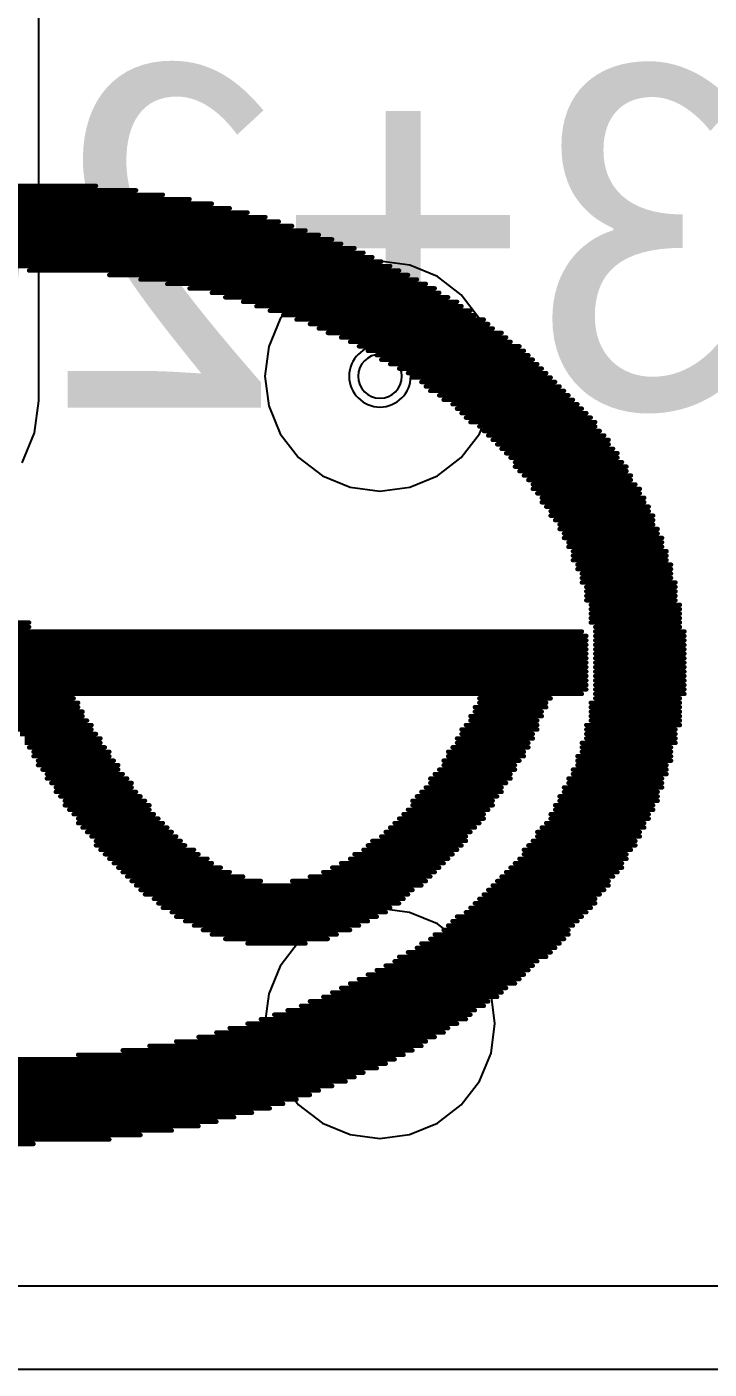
# Model space of a CAD drawing. Header units: inches. Extents: x 32166 to 34772, y 2386 to 4229.
# Drawn here: x 33980.68 to 33997.47, y 3073.33 to 3106.38 of the extents above; entities that cross this region are included whole.
import ezdxf

# ---------------------------------------------------------------- set-up
doc = ezdxf.new("R2010")
doc.units = ezdxf.units.IN
doc.header["$LTSCALE"] = 0.64311
doc.header["$MEASUREMENT"] = 0
for name, color, linetype in [('BOTTOMLAYER', 5, 'CONTINUOUS'), ('BOTTOMOVERLAY', 54, 'CONTINUOUS'), ('BOTTOMSOLDER', 6, 'CONTINUOUS'), ('KEEPOUTLAYER', 6, 'CONTINUOUS'), ('MULTILAYER', 9, 'CONTINUOUS')]:
    doc.layers.add(name, color=color, linetype=linetype)
doc.styles.get("Standard").update_dxf_attribs({"font": 'txt', "width": 0.8})

msp = doc.modelspace()

# ---------------------------------------------------------------- linework, layer by layer
at = {"layer": 'BOTTOMLAYER'}
for p, q in [((33980.969, 3097.177), (33980.969, 3120.354)), ((33988.634, 3100.517), (33987.951, 3100.234)), ((33989.367, 3100.614), (33988.634, 3100.517)), ((33990.1, 3100.517), (33989.367, 3100.614)), ((33990.783, 3100.234), (33990.1, 3100.517)), ((33987.951, 3100.234), (33987.364, 3099.784)), ((33991.37, 3099.784), (33990.783, 3100.234)), ((33987.364, 3099.784), (33986.914, 3099.198)), ((33991.82, 3099.198), (33991.37, 3099.784)), ((33986.914, 3099.198), (33986.631, 3098.515)), ((33992.103, 3098.515), (33991.82, 3099.198)), ((33986.631, 3098.515), (33986.535, 3097.782)), ((33992.199, 3097.782), (33992.103, 3098.515)), ((33986.535, 3097.782), (33986.631, 3097.049)), ((33992.103, 3097.049), (33992.199, 3097.782)), ((33980.865, 3096.388), (33980.969, 3097.177)), ((33986.631, 3097.049), (33986.914, 3096.366)), ((33991.82, 3096.366), (33992.103, 3097.049)), ((33980.561, 3095.652), (33980.865, 3096.388)), ((33986.914, 3096.366), (33987.364, 3095.779)), ((33991.37, 3095.779), (33991.82, 3096.366)), ((33987.364, 3095.779), (33987.951, 3095.329)), ((33990.783, 3095.329), (33991.37, 3095.779)), ((33987.951, 3095.329), (33988.634, 3095.046)), ((33990.1, 3095.046), (33990.783, 3095.329)), ((33988.634, 3095.046), (33989.367, 3094.949)), ((33989.367, 3094.949), (33990.1, 3095.046)), ((33989.365, 3084.673), (33988.632, 3084.577)), ((33990.098, 3084.577), (33989.365, 3084.673)), ((33988.632, 3084.577), (33987.949, 3084.294)), ((33990.781, 3084.294), (33990.098, 3084.577)), ((33987.949, 3084.294), (33987.362, 3083.844)), ((33991.368, 3083.844), (33990.781, 3084.294)), ((33987.362, 3083.844), (33986.912, 3083.257)), ((33991.818, 3083.257), (33991.368, 3083.844)), ((33986.912, 3083.257), (33986.629, 3082.574)), ((33992.101, 3082.574), (33991.818, 3083.257)), ((33986.629, 3082.574), (33986.533, 3081.841)), ((33992.197, 3081.841), (33992.101, 3082.574)), ((33986.533, 3081.841), (33986.629, 3081.108)), ((33992.101, 3081.108), (33992.197, 3081.841)), ((33986.629, 3081.108), (33986.912, 3080.425)), ((33991.818, 3080.425), (33992.101, 3081.108)), ((33986.912, 3080.425), (33987.362, 3079.839)), ((33991.368, 3079.839), (33991.818, 3080.425)), ((33987.362, 3079.839), (33987.949, 3079.388)), ((33990.781, 3079.388), (33991.368, 3079.839)), ((33987.949, 3079.388), (33988.632, 3079.106)), ((33990.098, 3079.106), (33990.781, 3079.388)), ((33988.632, 3079.106), (33989.365, 3079.009)), ((33989.365, 3079.009), (33990.098, 3079.106)), ((34126.052, 3075.372), (33942.841, 3075.372))]:
    msp.add_line(p, q, dxfattribs=at)
for centre, start, end in [((33989.367, 3097.782), 0, 180), ((33989.367, 3097.782), 180, 0), ((33989.365, 3081.841), 0, 180), ((33989.365, 3081.841), 180, 0)]:
    msp.add_arc(centre, 0.54, start, end, dxfattribs=at)
at = {"layer": 'BOTTOMOVERLAY', "const_width": 0.11}
for points in [[(33978.317, 3102.468), (33982.376, 3102.468)], [(33976.122, 3102.139), (33984.681, 3102.139)], [(33976.671, 3102.249), (33984.022, 3102.249)], [(33977.329, 3102.358), (33983.364, 3102.358)], [(33974.696, 3101.81), (33986.107, 3101.81)], [(33975.134, 3101.919), (33985.668, 3101.919)], [(33975.573, 3102.029), (33985.229, 3102.029)], [(33973.598, 3101.48), (33987.205, 3101.48)], [(33973.927, 3101.59), (33986.875, 3101.59)], [(33974.257, 3101.7), (33986.546, 3101.7)], [(33972.611, 3101.151), (33988.192, 3101.151)], [(33972.94, 3101.261), (33987.863, 3101.261)], [(33973.269, 3101.371), (33987.534, 3101.371)], [(33971.843, 3100.822), (33988.96, 3100.822)], [(33972.062, 3100.932), (33988.741, 3100.932)], [(33972.391, 3101.042), (33988.412, 3101.042)], [(33971.074, 3100.493), (33989.619, 3100.493)], [(33971.404, 3100.603), (33989.399, 3100.603)], [(33971.623, 3100.712), (33989.18, 3100.712)], [(33980.731, 3100.383), (33989.838, 3100.383)], [(33982.706, 3100.273), (33990.057, 3100.273)], [(33983.474, 3100.164), (33990.277, 3100.164)], [(33984.132, 3100.054), (33990.496, 3100.054)], [(33984.681, 3099.944), (33990.716, 3099.944)], [(33985.229, 3099.835), (33990.826, 3099.835)], [(33985.559, 3099.725), (33991.045, 3099.725)], [(33985.998, 3099.615), (33991.264, 3099.615)], [(33986.327, 3099.505), (33991.374, 3099.505)], [(33986.656, 3099.396), (33991.594, 3099.396)], [(33986.985, 3099.286), (33991.703, 3099.286)], [(33987.314, 3099.176), (33991.923, 3099.176)], [(33987.643, 3099.066), (33992.033, 3099.066)], [(33987.863, 3098.957), (33992.142, 3098.957)], [(33988.082, 3098.847), (33992.362, 3098.847)], [(33988.412, 3098.737), (33992.471, 3098.737)], [(33988.631, 3098.627), (33992.581, 3098.627)], [(33988.85, 3098.518), (33992.801, 3098.518)], [(33989.07, 3098.408), (33992.91, 3098.408)], [(33989.289, 3098.298), (33993.02, 3098.298)], [(33989.399, 3098.189), (33993.13, 3098.189)], [(33989.619, 3098.079), (33993.24, 3098.079)], [(33989.838, 3097.969), (33993.349, 3097.969)], [(33990.057, 3097.859), (33993.459, 3097.859)], [(33990.167, 3097.75), (33993.569, 3097.75)], [(33990.387, 3097.64), (33993.678, 3097.64)], [(33990.496, 3097.53), (33993.788, 3097.53)], [(33990.606, 3097.42), (33993.898, 3097.42)], [(33990.826, 3097.311), (33994.008, 3097.311)], [(33990.935, 3097.201), (33994.117, 3097.201)], [(33991.155, 3097.091), (33994.227, 3097.091)], [(33991.264, 3096.982), (33994.337, 3096.982)], [(33991.374, 3096.872), (33994.447, 3096.872)], [(33991.484, 3096.762), (33994.556, 3096.762)], [(33991.594, 3096.652), (33994.666, 3096.652)], [(33991.813, 3096.543), (33994.666, 3096.543)], [(33991.923, 3096.433), (33994.776, 3096.433)], [(33992.033, 3096.323), (33994.885, 3096.323)], [(33992.142, 3096.213), (33994.995, 3096.213)], [(33992.252, 3096.104), (33994.995, 3096.104)], [(33992.362, 3095.994), (33995.105, 3095.994)], [(33992.471, 3095.884), (33995.215, 3095.884)], [(33992.581, 3095.775), (33995.215, 3095.775)], [(33992.691, 3095.665), (33995.324, 3095.665)], [(33992.691, 3095.555), (33995.434, 3095.555)], [(33992.801, 3095.445), (33995.434, 3095.445)], [(33992.91, 3095.336), (33995.544, 3095.336)], [(33993.02, 3095.226), (33995.544, 3095.226)], [(33993.13, 3095.116), (33995.654, 3095.116)], [(33993.13, 3095.006), (33995.763, 3095.006)], [(33993.24, 3094.897), (33995.763, 3094.897)], [(33993.349, 3094.787), (33995.873, 3094.787)], [(33993.349, 3094.677), (33995.873, 3094.677)], [(33993.459, 3094.568), (33995.983, 3094.568)], [(33993.569, 3094.458), (33995.983, 3094.458)], [(33993.569, 3094.348), (33996.092, 3094.348)], [(33993.678, 3094.238), (33996.092, 3094.238)], [(33993.788, 3094.129), (33996.092, 3094.129)], [(33993.788, 3094.019), (33996.202, 3094.019)], [(33993.898, 3093.909), (33996.202, 3093.909)], [(33993.898, 3093.799), (33996.312, 3093.799)], [(33994.008, 3093.69), (33996.312, 3093.69)], [(33994.008, 3093.58), (33996.312, 3093.58)], [(33994.117, 3093.47), (33996.422, 3093.47)], [(33994.117, 3093.361), (33996.422, 3093.361)], [(33994.117, 3093.251), (33996.422, 3093.251)], [(33994.227, 3093.141), (33996.531, 3093.141)], [(33994.227, 3093.031), (33996.531, 3093.031)], [(33994.337, 3092.922), (33996.531, 3092.922)], [(33994.337, 3092.812), (33996.531, 3092.812)], [(33994.337, 3092.702), (33996.641, 3092.702)], [(33994.447, 3092.592), (33996.641, 3092.592)], [(33994.447, 3092.483), (33996.641, 3092.483)], [(33994.447, 3092.373), (33996.641, 3092.373)], [(33994.447, 3092.263), (33996.641, 3092.263)], [(33994.556, 3092.154), (33996.751, 3092.154)], [(33994.556, 3092.044), (33996.751, 3092.044)], [(33994.556, 3091.934), (33996.751, 3091.934)], [(33978.865, 3091.715), (33980.731, 3091.715)], [(33978.975, 3091.605), (33980.731, 3091.605)], [(33994.556, 3091.824), (33996.751, 3091.824)], [(33994.556, 3091.715), (33996.751, 3091.715)], [(33994.666, 3091.605), (33996.751, 3091.605)], [(33966.246, 3091.385), (33994.447, 3091.385)], [(33966.246, 3091.276), (33994.447, 3091.276)], [(33966.356, 3091.495), (33994.337, 3091.495)], [(33994.666, 3091.495), (33996.861, 3091.495)], [(33994.666, 3091.385), (33996.861, 3091.385)], [(33994.666, 3091.276), (33996.861, 3091.276)], [(33966.246, 3091.166), (33994.447, 3091.166)], [(33966.246, 3091.056), (33994.447, 3091.056)], [(33966.246, 3090.947), (33994.447, 3090.947)], [(33994.666, 3091.166), (33996.861, 3091.166)], [(33994.666, 3091.056), (33996.861, 3091.056)], [(33994.666, 3090.947), (33996.861, 3090.947)], [(33966.246, 3090.837), (33994.447, 3090.837)], [(33966.246, 3090.727), (33994.447, 3090.727)], [(33966.246, 3090.617), (33994.447, 3090.617)], [(33994.666, 3090.837), (33996.861, 3090.837)], [(33994.666, 3090.727), (33996.861, 3090.727)], [(33994.666, 3090.617), (33996.861, 3090.617)], [(33966.246, 3090.508), (33994.447, 3090.508)], [(33966.246, 3090.398), (33994.447, 3090.398)], [(33966.246, 3090.288), (33994.447, 3090.288)], [(33994.666, 3090.508), (33996.861, 3090.508)], [(33994.666, 3090.398), (33996.861, 3090.398)], [(33994.666, 3090.288), (33996.861, 3090.288)], [(33966.246, 3090.178), (33994.447, 3090.178)], [(33966.246, 3090.069), (33994.447, 3090.069)], [(33966.356, 3089.959), (33994.337, 3089.959)], [(33994.666, 3090.178), (33996.861, 3090.178)], [(33994.666, 3090.069), (33996.861, 3090.069)], [(33994.666, 3089.959), (33996.861, 3089.959)], [(33979.962, 3089.849), (33981.828, 3089.849)], [(33980.072, 3089.74), (33981.938, 3089.74)], [(33980.072, 3089.63), (33981.938, 3089.63)], [(33991.703, 3089.63), (33993.459, 3089.63)], [(33991.813, 3089.849), (33993.569, 3089.849)], [(33991.813, 3089.74), (33993.459, 3089.74)], [(33994.556, 3089.74), (33996.751, 3089.74)], [(33994.556, 3089.63), (33996.751, 3089.63)], [(33994.666, 3089.849), (33996.751, 3089.849)], [(33980.182, 3089.52), (33982.047, 3089.52)], [(33980.292, 3089.41), (33982.047, 3089.41)], [(33980.292, 3089.301), (33982.157, 3089.301)], [(33991.594, 3089.41), (33993.349, 3089.41)], [(33991.594, 3089.301), (33993.24, 3089.301)], [(33991.703, 3089.52), (33993.349, 3089.52)], [(33994.556, 3089.52), (33996.751, 3089.52)], [(33994.556, 3089.41), (33996.751, 3089.41)], [(33994.556, 3089.301), (33996.751, 3089.301)], [(33980.401, 3089.191), (33982.267, 3089.191)], [(33980.401, 3089.081), (33982.267, 3089.081)], [(33980.511, 3088.971), (33982.376, 3088.971)], [(33991.374, 3089.081), (33993.24, 3089.081)], [(33991.374, 3088.971), (33993.13, 3088.971)], [(33991.484, 3089.191), (33993.24, 3089.191)], [(33994.447, 3089.191), (33996.751, 3089.191)], [(33994.447, 3089.081), (33996.641, 3089.081)], [(33994.447, 3088.971), (33996.641, 3088.971)], [(33980.621, 3088.862), (33982.486, 3088.862)], [(33980.621, 3088.752), (33982.486, 3088.752)], [(33980.731, 3088.642), (33982.596, 3088.642)], [(33991.155, 3088.642), (33993.02, 3088.642)], [(33991.264, 3088.862), (33993.13, 3088.862)], [(33991.264, 3088.752), (33993.02, 3088.752)], [(33994.337, 3088.752), (33996.641, 3088.752)], [(33994.337, 3088.642), (33996.531, 3088.642)], [(33994.447, 3088.862), (33996.641, 3088.862)], [(33980.84, 3088.533), (33982.706, 3088.533)], [(33980.84, 3088.423), (33982.706, 3088.423)], [(33980.95, 3088.313), (33982.815, 3088.313)], [(33990.935, 3088.313), (33992.801, 3088.313)], [(33991.045, 3088.533), (33992.91, 3088.533)], [(33991.045, 3088.423), (33992.91, 3088.423)], [(33994.227, 3088.423), (33996.531, 3088.423)], [(33994.227, 3088.313), (33996.531, 3088.313)], [(33994.337, 3088.533), (33996.531, 3088.533)], [(33980.95, 3088.203), (33982.925, 3088.203)], [(33981.06, 3088.094), (33982.925, 3088.094)], [(33981.169, 3087.984), (33983.035, 3087.984)], [(33990.716, 3087.984), (33992.581, 3087.984)], [(33990.826, 3088.094), (33992.691, 3088.094)], [(33990.935, 3088.203), (33992.691, 3088.203)], [(33994.117, 3088.094), (33996.422, 3088.094)], [(33994.117, 3087.984), (33996.422, 3087.984)], [(33994.227, 3088.203), (33996.422, 3088.203)], [(33981.169, 3087.874), (33983.145, 3087.874)], [(33981.279, 3087.764), (33983.254, 3087.764)], [(33981.389, 3087.655), (33983.254, 3087.655)], [(33990.496, 3087.655), (33992.362, 3087.655)], [(33990.606, 3087.874), (33992.581, 3087.874)], [(33990.606, 3087.764), (33992.471, 3087.764)], [(33993.898, 3087.655), (33996.312, 3087.655)], [(33994.008, 3087.874), (33996.312, 3087.874)], [(33994.008, 3087.764), (33996.312, 3087.764)], [(33981.389, 3087.545), (33983.364, 3087.545)], [(33981.499, 3087.435), (33983.474, 3087.435)], [(33981.608, 3087.326), (33983.583, 3087.326)], [(33990.167, 3087.326), (33992.142, 3087.326)], [(33990.277, 3087.435), (33992.252, 3087.435)], [(33990.387, 3087.545), (33992.362, 3087.545)], [(33993.788, 3087.435), (33996.202, 3087.435)], [(33993.788, 3087.326), (33996.202, 3087.326)], [(33993.898, 3087.545), (33996.202, 3087.545)], [(33981.608, 3087.216), (33983.693, 3087.216)], [(33981.718, 3087.106), (33983.693, 3087.106)], [(33981.828, 3086.996), (33983.803, 3086.996)], [(33989.948, 3086.996), (33991.923, 3086.996)], [(33990.057, 3087.106), (33992.033, 3087.106)], [(33990.167, 3087.216), (33992.142, 3087.216)], [(33993.569, 3086.996), (33995.983, 3086.996)], [(33993.678, 3087.216), (33996.092, 3087.216)], [(33993.678, 3087.106), (33996.092, 3087.106)], [(33981.938, 3086.887), (33983.913, 3086.887)], [(33981.938, 3086.777), (33984.022, 3086.777)], [(33982.047, 3086.667), (33984.132, 3086.667)], [(33989.619, 3086.667), (33991.703, 3086.667)], [(33989.728, 3086.777), (33991.813, 3086.777)], [(33989.838, 3086.887), (33991.923, 3086.887)], [(33993.349, 3086.667), (33995.873, 3086.667)], [(33993.459, 3086.777), (33995.873, 3086.777)], [(33993.569, 3086.887), (33995.983, 3086.887)], [(33982.157, 3086.557), (33984.242, 3086.557)], [(33982.267, 3086.448), (33984.352, 3086.448)], [(33982.376, 3086.338), (33984.461, 3086.338)], [(33989.18, 3086.338), (33991.484, 3086.338)], [(33989.399, 3086.448), (33991.484, 3086.448)], [(33989.509, 3086.557), (33991.594, 3086.557)], [(33993.13, 3086.338), (33995.654, 3086.338)], [(33993.24, 3086.557), (33995.763, 3086.557)], [(33993.24, 3086.448), (33995.763, 3086.448)], [(33982.376, 3086.228), (33984.571, 3086.228)], [(33982.486, 3086.119), (33984.79, 3086.119)], [(33982.596, 3086.009), (33984.9, 3086.009)], [(33988.741, 3086.009), (33991.155, 3086.009)], [(33988.96, 3086.119), (33991.264, 3086.119)], [(33989.07, 3086.228), (33991.374, 3086.228)], [(33992.91, 3086.119), (33995.544, 3086.119)], [(33992.91, 3086.009), (33995.434, 3086.009)], [(33993.02, 3086.228), (33995.654, 3086.228)], [(33982.706, 3085.899), (33985.12, 3085.899)], [(33982.815, 3085.789), (33985.229, 3085.789)], [(33982.925, 3085.68), (33985.449, 3085.68)], [(33988.192, 3085.68), (33990.826, 3085.68)], [(33988.412, 3085.789), (33990.935, 3085.789)], [(33988.631, 3085.899), (33991.045, 3085.899)], [(33992.581, 3085.68), (33995.324, 3085.68)], [(33992.691, 3085.789), (33995.324, 3085.789)], [(33992.801, 3085.899), (33995.434, 3085.899)], [(33983.035, 3085.57), (33985.668, 3085.57)], [(33983.145, 3085.46), (33985.998, 3085.46)], [(33983.254, 3085.35), (33986.436, 3085.35)], [(33987.205, 3085.35), (33990.496, 3085.35)], [(33987.643, 3085.46), (33990.606, 3085.46)], [(33987.973, 3085.57), (33990.716, 3085.57)], [(33992.252, 3085.35), (33994.995, 3085.35)], [(33992.362, 3085.46), (33995.105, 3085.46)], [(33992.471, 3085.57), (33995.215, 3085.57)], [(33983.364, 3085.241), (33990.387, 3085.241)], [(33983.474, 3085.131), (33990.167, 3085.131)], [(33983.583, 3085.021), (33990.057, 3085.021)], [(33983.803, 3084.911), (33989.948, 3084.911)], [(33991.813, 3084.911), (33994.666, 3084.911)], [(33991.923, 3085.021), (33994.776, 3085.021)], [(33992.033, 3085.131), (33994.885, 3085.131)], [(33992.142, 3085.241), (33994.995, 3085.241)], [(33983.913, 3084.802), (33989.838, 3084.802)], [(33984.022, 3084.692), (33989.619, 3084.692)], [(33984.242, 3084.582), (33989.509, 3084.582)], [(33991.484, 3084.582), (33994.447, 3084.582)], [(33991.594, 3084.692), (33994.556, 3084.692)], [(33991.703, 3084.802), (33994.666, 3084.802)], [(33984.352, 3084.473), (33989.289, 3084.473)], [(33984.571, 3084.363), (33989.07, 3084.363)], [(33984.79, 3084.253), (33988.85, 3084.253)], [(33991.045, 3084.253), (33994.117, 3084.253)], [(33991.155, 3084.363), (33994.227, 3084.363)], [(33991.264, 3084.473), (33994.337, 3084.473)], [(33985.01, 3084.143), (33988.631, 3084.143)], [(33985.229, 3084.034), (33988.302, 3084.034)], [(33985.559, 3083.924), (33988.082, 3083.924)], [(33990.606, 3083.924), (33993.898, 3083.924)], [(33990.716, 3084.034), (33994.008, 3084.034)], [(33990.935, 3084.143), (33994.008, 3084.143)], [(33986.107, 3083.814), (33987.534, 3083.814)], [(33990.057, 3083.595), (33993.569, 3083.595)], [(33990.277, 3083.704), (33993.678, 3083.704)], [(33990.387, 3083.814), (33993.788, 3083.814)], [(33989.509, 3083.266), (33993.13, 3083.266)], [(33989.728, 3083.375), (33993.24, 3083.375)], [(33989.838, 3083.485), (33993.459, 3083.485)], [(33988.85, 3082.936), (33992.801, 3082.936)], [(33989.07, 3083.046), (33992.91, 3083.046)], [(33989.289, 3083.156), (33993.02, 3083.156)], [(33988.192, 3082.607), (33992.362, 3082.607)], [(33988.412, 3082.717), (33992.471, 3082.717)], [(33988.631, 3082.827), (33992.691, 3082.827)], [(33987.424, 3082.278), (33991.923, 3082.278)], [(33987.643, 3082.388), (33992.033, 3082.388)], [(33987.973, 3082.497), (33992.252, 3082.497)], [(33986.436, 3081.949), (33991.484, 3081.949)], [(33986.766, 3082.059), (33991.594, 3082.059)], [(33987.095, 3082.168), (33991.703, 3082.168)], [(33985.339, 3081.62), (33990.935, 3081.62)], [(33985.668, 3081.729), (33991.045, 3081.729)], [(33986.107, 3081.839), (33991.264, 3081.839)], [(33983.693, 3081.29), (33990.387, 3081.29)], [(33984.352, 3081.4), (33990.496, 3081.4)], [(33984.9, 3081.51), (33990.716, 3081.51)], [(33971.074, 3080.961), (33989.728, 3080.961)], [(33981.938, 3081.071), (33989.948, 3081.071)], [(33983.035, 3081.181), (33990.167, 3081.181)], [(33971.294, 3080.852), (33989.509, 3080.852)], [(33971.513, 3080.742), (33989.289, 3080.742)], [(33971.843, 3080.632), (33988.96, 3080.632)], [(33972.062, 3080.522), (33988.741, 3080.522)], [(33972.282, 3080.413), (33988.521, 3080.413)], [(33972.611, 3080.303), (33988.192, 3080.303)], [(33972.83, 3080.193), (33987.863, 3080.193)], [(33973.159, 3080.083), (33987.643, 3080.083)], [(33973.489, 3079.974), (33987.314, 3079.974)], [(33973.818, 3079.864), (33986.985, 3079.864)], [(33974.147, 3079.754), (33986.656, 3079.754)], [(33974.586, 3079.645), (33986.217, 3079.645)], [(33975.025, 3079.535), (33985.778, 3079.535)], [(33975.464, 3079.425), (33985.339, 3079.425)], [(33975.903, 3079.315), (33984.9, 3079.315)], [(33976.561, 3079.206), (33984.242, 3079.206)], [(33977.329, 3079.096), (33983.474, 3079.096)], [(33978.097, 3078.986), (33982.706, 3078.986)], [(33979.853, 3078.876), (33980.84, 3078.876)]]:
    msp.add_lwpolyline(points, dxfattribs=at)
at = {"layer": 'BOTTOMOVERLAY', "const_width": 0.0549}
for points in [[(33982.349, 3102.468, 1), (33982.404, 3102.468, 1)], [(33983.337, 3102.358, 1), (33983.391, 3102.358, 1)], [(33983.995, 3102.249, 1), (33984.05, 3102.249, 1)], [(33984.653, 3102.139, 1), (33984.708, 3102.139, 1)], [(33985.202, 3102.029, 1), (33985.257, 3102.029, 1)], [(33985.641, 3101.919, 1), (33985.696, 3101.919, 1)], [(33986.08, 3101.81, 1), (33986.135, 3101.81, 1)], [(33986.519, 3101.7, 1), (33986.574, 3101.7, 1)], [(33986.848, 3101.59, 1), (33986.903, 3101.59, 1)], [(33987.177, 3101.48, 1), (33987.232, 3101.48, 1)], [(33987.506, 3101.371, 1), (33987.561, 3101.371, 1)], [(33987.835, 3101.261, 1), (33987.89, 3101.261, 1)], [(33988.165, 3101.151, 1), (33988.219, 3101.151, 1)], [(33988.384, 3101.042, 1), (33988.439, 3101.042, 1)], [(33988.713, 3100.932, 1), (33988.768, 3100.932, 1)], [(33988.933, 3100.822, 1), (33988.988, 3100.822, 1)], [(33989.152, 3100.712, 1), (33989.207, 3100.712, 1)], [(33989.372, 3100.603, 1), (33989.427, 3100.603, 1)], [(33989.591, 3100.493, 1), (33989.646, 3100.493, 1)], [(33980.703, 3100.383, 1), (33980.758, 3100.383, 1)], [(33982.678, 3100.273, 1), (33982.733, 3100.273, 1)], [(33983.446, 3100.164, 1), (33983.501, 3100.164, 1)], [(33989.811, 3100.383, 1), (33989.865, 3100.383, 1)], [(33990.03, 3100.273, 1), (33990.085, 3100.273, 1)], [(33990.249, 3100.164, 1), (33990.304, 3100.164, 1)], [(33984.105, 3100.054, 1), (33984.16, 3100.054, 1)], [(33984.653, 3099.944, 1), (33984.708, 3099.944, 1)], [(33985.202, 3099.835, 1), (33985.257, 3099.835, 1)], [(33990.469, 3100.054, 1), (33990.524, 3100.054, 1)], [(33990.688, 3099.944, 1), (33990.743, 3099.944, 1)], [(33990.798, 3099.835, 1), (33990.853, 3099.835, 1)], [(33985.531, 3099.725, 1), (33985.586, 3099.725, 1)], [(33985.97, 3099.615, 1), (33986.025, 3099.615, 1)], [(33986.299, 3099.505, 1), (33986.354, 3099.505, 1)], [(33991.018, 3099.725, 1), (33991.072, 3099.725, 1)], [(33991.237, 3099.615, 1), (33991.292, 3099.615, 1)], [(33991.347, 3099.505, 1), (33991.402, 3099.505, 1)], [(33986.628, 3099.396, 1), (33986.683, 3099.396, 1)], [(33986.958, 3099.286, 1), (33987.012, 3099.286, 1)], [(33987.287, 3099.176, 1), (33987.342, 3099.176, 1)], [(33991.566, 3099.396, 1), (33991.621, 3099.396, 1)], [(33991.676, 3099.286, 1), (33991.731, 3099.286, 1)], [(33991.895, 3099.176, 1), (33991.95, 3099.176, 1)], [(33987.616, 3099.066, 1), (33987.671, 3099.066, 1)], [(33987.835, 3098.957, 1), (33987.89, 3098.957, 1)], [(33988.055, 3098.847, 1), (33988.11, 3098.847, 1)], [(33992.005, 3099.066, 1), (33992.06, 3099.066, 1)], [(33992.115, 3098.957, 1), (33992.17, 3098.957, 1)], [(33992.334, 3098.847, 1), (33992.389, 3098.847, 1)], [(33988.384, 3098.737, 1), (33988.439, 3098.737, 1)], [(33988.604, 3098.627, 1), (33988.658, 3098.627, 1)], [(33988.823, 3098.518, 1), (33988.878, 3098.518, 1)], [(33992.444, 3098.737, 1), (33992.499, 3098.737, 1)], [(33992.554, 3098.627, 1), (33992.609, 3098.627, 1)], [(33992.773, 3098.518, 1), (33992.828, 3098.518, 1)], [(33989.042, 3098.408, 1), (33989.097, 3098.408, 1)], [(33989.262, 3098.298, 1), (33989.317, 3098.298, 1)], [(33989.372, 3098.189, 1), (33989.427, 3098.189, 1)], [(33992.883, 3098.408, 1), (33992.938, 3098.408, 1)], [(33992.993, 3098.298, 1), (33993.048, 3098.298, 1)], [(33993.102, 3098.189, 1), (33993.157, 3098.189, 1)], [(33989.591, 3098.079, 1), (33989.646, 3098.079, 1)], [(33989.811, 3097.969, 1), (33989.865, 3097.969, 1)], [(33990.03, 3097.859, 1), (33990.085, 3097.859, 1)], [(33993.212, 3098.079, 1), (33993.267, 3098.079, 1)], [(33993.322, 3097.969, 1), (33993.377, 3097.969, 1)], [(33993.432, 3097.859, 1), (33993.486, 3097.859, 1)], [(33990.14, 3097.75, 1), (33990.195, 3097.75, 1)], [(33990.359, 3097.64, 1), (33990.414, 3097.64, 1)], [(33990.469, 3097.53, 1), (33990.524, 3097.53, 1)], [(33993.541, 3097.75, 1), (33993.596, 3097.75, 1)], [(33993.651, 3097.64, 1), (33993.706, 3097.64, 1)], [(33993.761, 3097.53, 1), (33993.816, 3097.53, 1)], [(33990.579, 3097.42, 1), (33990.634, 3097.42, 1)], [(33990.798, 3097.311, 1), (33990.853, 3097.311, 1)], [(33990.908, 3097.201, 1), (33990.963, 3097.201, 1)], [(33993.87, 3097.42, 1), (33993.925, 3097.42, 1)], [(33993.98, 3097.311, 1), (33994.035, 3097.311, 1)], [(33994.09, 3097.201, 1), (33994.145, 3097.201, 1)], [(33991.127, 3097.091, 1), (33991.182, 3097.091, 1)], [(33991.237, 3096.982, 1), (33991.292, 3096.982, 1)], [(33991.347, 3096.872, 1), (33991.402, 3096.872, 1)], [(33994.2, 3097.091, 1), (33994.255, 3097.091, 1)], [(33994.309, 3096.982, 1), (33994.364, 3096.982, 1)], [(33994.419, 3096.872, 1), (33994.474, 3096.872, 1)], [(33991.456, 3096.762, 1), (33991.511, 3096.762, 1)], [(33991.566, 3096.652, 1), (33991.621, 3096.652, 1)], [(33991.786, 3096.543, 1), (33991.841, 3096.543, 1)], [(33994.529, 3096.762, 1), (33994.584, 3096.762, 1)], [(33994.639, 3096.652, 1), (33994.693, 3096.652, 1)], [(33994.639, 3096.543, 1), (33994.693, 3096.543, 1)], [(33991.895, 3096.433, 1), (33991.95, 3096.433, 1)], [(33992.005, 3096.323, 1), (33992.06, 3096.323, 1)], [(33992.115, 3096.213, 1), (33992.17, 3096.213, 1)], [(33994.748, 3096.433, 1), (33994.803, 3096.433, 1)], [(33994.858, 3096.323, 1), (33994.913, 3096.323, 1)], [(33994.968, 3096.213, 1), (33995.023, 3096.213, 1)], [(33992.225, 3096.104, 1), (33992.279, 3096.104, 1)], [(33992.334, 3095.994, 1), (33992.389, 3095.994, 1)], [(33992.444, 3095.884, 1), (33992.499, 3095.884, 1)], [(33994.968, 3096.104, 1), (33995.023, 3096.104, 1)], [(33995.077, 3095.994, 1), (33995.132, 3095.994, 1)], [(33995.187, 3095.884, 1), (33995.242, 3095.884, 1)], [(33992.554, 3095.775, 1), (33992.609, 3095.775, 1)], [(33992.663, 3095.665, 1), (33992.718, 3095.665, 1)], [(33992.663, 3095.555, 1), (33992.718, 3095.555, 1)], [(33995.187, 3095.775, 1), (33995.242, 3095.775, 1)], [(33995.297, 3095.665, 1), (33995.352, 3095.665, 1)], [(33995.407, 3095.555, 1), (33995.462, 3095.555, 1)], [(33992.773, 3095.445, 1), (33992.828, 3095.445, 1)], [(33992.883, 3095.336, 1), (33992.938, 3095.336, 1)], [(33992.993, 3095.226, 1), (33993.048, 3095.226, 1)], [(33995.407, 3095.445, 1), (33995.462, 3095.445, 1)], [(33995.516, 3095.336, 1), (33995.571, 3095.336, 1)], [(33995.516, 3095.226, 1), (33995.571, 3095.226, 1)], [(33993.102, 3095.116, 1), (33993.157, 3095.116, 1)], [(33993.102, 3095.006, 1), (33993.157, 3095.006, 1)], [(33993.212, 3094.897, 1), (33993.267, 3094.897, 1)], [(33995.626, 3095.116, 1), (33995.681, 3095.116, 1)], [(33995.736, 3095.006, 1), (33995.791, 3095.006, 1)], [(33995.736, 3094.897, 1), (33995.791, 3094.897, 1)], [(33993.322, 3094.787, 1), (33993.377, 3094.787, 1)], [(33993.322, 3094.677, 1), (33993.377, 3094.677, 1)], [(33993.432, 3094.568, 1), (33993.486, 3094.568, 1)], [(33995.846, 3094.787, 1), (33995.9, 3094.787, 1)], [(33995.846, 3094.677, 1), (33995.9, 3094.677, 1)], [(33995.955, 3094.568, 1), (33996.01, 3094.568, 1)], [(33993.541, 3094.458, 1), (33993.596, 3094.458, 1)], [(33993.541, 3094.348, 1), (33993.596, 3094.348, 1)], [(33993.651, 3094.238, 1), (33993.706, 3094.238, 1)], [(33995.955, 3094.458, 1), (33996.01, 3094.458, 1)], [(33996.065, 3094.348, 1), (33996.12, 3094.348, 1)], [(33996.065, 3094.238, 1), (33996.12, 3094.238, 1)], [(33993.761, 3094.129, 1), (33993.816, 3094.129, 1)], [(33993.761, 3094.019, 1), (33993.816, 3094.019, 1)], [(33993.87, 3093.909, 1), (33993.925, 3093.909, 1)], [(33996.065, 3094.129, 1), (33996.12, 3094.129, 1)], [(33996.175, 3094.019, 1), (33996.23, 3094.019, 1)], [(33996.175, 3093.909, 1), (33996.23, 3093.909, 1)], [(33993.87, 3093.799, 1), (33993.925, 3093.799, 1)], [(33993.98, 3093.69, 1), (33994.035, 3093.69, 1)], [(33993.98, 3093.58, 1), (33994.035, 3093.58, 1)], [(33996.285, 3093.799, 1), (33996.339, 3093.799, 1)], [(33996.285, 3093.69, 1), (33996.339, 3093.69, 1)], [(33996.285, 3093.58, 1), (33996.339, 3093.58, 1)], [(33994.09, 3093.47, 1), (33994.145, 3093.47, 1)], [(33994.09, 3093.361, 1), (33994.145, 3093.361, 1)], [(33994.09, 3093.251, 1), (33994.145, 3093.251, 1)], [(33996.394, 3093.47, 1), (33996.449, 3093.47, 1)], [(33996.394, 3093.361, 1), (33996.449, 3093.361, 1)], [(33996.394, 3093.251, 1), (33996.449, 3093.251, 1)], [(33994.2, 3093.141, 1), (33994.255, 3093.141, 1)], [(33994.2, 3093.031, 1), (33994.255, 3093.031, 1)], [(33994.309, 3092.922, 1), (33994.364, 3092.922, 1)], [(33996.504, 3093.141, 1), (33996.559, 3093.141, 1)], [(33996.504, 3093.031, 1), (33996.559, 3093.031, 1)], [(33996.504, 3092.922, 1), (33996.559, 3092.922, 1)], [(33994.309, 3092.812, 1), (33994.364, 3092.812, 1)], [(33994.309, 3092.702, 1), (33994.364, 3092.702, 1)], [(33994.419, 3092.592, 1), (33994.474, 3092.592, 1)], [(33996.504, 3092.812, 1), (33996.559, 3092.812, 1)], [(33996.614, 3092.702, 1), (33996.669, 3092.702, 1)], [(33996.614, 3092.592, 1), (33996.669, 3092.592, 1)], [(33994.419, 3092.483, 1), (33994.474, 3092.483, 1)], [(33994.419, 3092.373, 1), (33994.474, 3092.373, 1)], [(33994.419, 3092.263, 1), (33994.474, 3092.263, 1)], [(33996.614, 3092.483, 1), (33996.669, 3092.483, 1)], [(33996.614, 3092.373, 1), (33996.669, 3092.373, 1)], [(33996.614, 3092.263, 1), (33996.669, 3092.263, 1)], [(33994.529, 3092.154, 1), (33994.584, 3092.154, 1)], [(33994.529, 3092.044, 1), (33994.584, 3092.044, 1)], [(33994.529, 3091.934, 1), (33994.584, 3091.934, 1)], [(33996.723, 3092.154, 1), (33996.778, 3092.154, 1)], [(33996.723, 3092.044, 1), (33996.778, 3092.044, 1)], [(33996.723, 3091.934, 1), (33996.778, 3091.934, 1)], [(33980.703, 3091.715, 1), (33980.758, 3091.715, 1)], [(33980.703, 3091.605, 1), (33980.758, 3091.605, 1)], [(33994.529, 3091.824, 1), (33994.584, 3091.824, 1)], [(33994.529, 3091.715, 1), (33994.584, 3091.715, 1)], [(33994.639, 3091.605, 1), (33994.693, 3091.605, 1)], [(33996.723, 3091.824, 1), (33996.778, 3091.824, 1)], [(33996.723, 3091.715, 1), (33996.778, 3091.715, 1)], [(33996.723, 3091.605, 1), (33996.778, 3091.605, 1)], [(33994.309, 3091.495, 1), (33994.364, 3091.495, 1)], [(33994.419, 3091.385, 1), (33994.474, 3091.385, 1)], [(33994.419, 3091.276, 1), (33994.474, 3091.276, 1)], [(33994.639, 3091.495, 1), (33994.693, 3091.495, 1)], [(33994.639, 3091.385, 1), (33994.693, 3091.385, 1)], [(33994.639, 3091.276, 1), (33994.693, 3091.276, 1)], [(33996.833, 3091.495, 1), (33996.888, 3091.495, 1)], [(33996.833, 3091.385, 1), (33996.888, 3091.385, 1)], [(33996.833, 3091.276, 1), (33996.888, 3091.276, 1)], [(33994.419, 3091.166, 1), (33994.474, 3091.166, 1)], [(33994.419, 3091.056, 1), (33994.474, 3091.056, 1)], [(33994.419, 3090.947, 1), (33994.474, 3090.947, 1)], [(33994.639, 3091.166, 1), (33994.693, 3091.166, 1)], [(33994.639, 3091.056, 1), (33994.693, 3091.056, 1)], [(33994.639, 3090.947, 1), (33994.693, 3090.947, 1)], [(33996.833, 3091.166, 1), (33996.888, 3091.166, 1)], [(33996.833, 3091.056, 1), (33996.888, 3091.056, 1)], [(33996.833, 3090.947, 1), (33996.888, 3090.947, 1)], [(33994.419, 3090.837, 1), (33994.474, 3090.837, 1)], [(33994.419, 3090.727, 1), (33994.474, 3090.727, 1)], [(33994.419, 3090.617, 1), (33994.474, 3090.617, 1)], [(33994.639, 3090.837, 1), (33994.693, 3090.837, 1)], [(33994.639, 3090.727, 1), (33994.693, 3090.727, 1)], [(33994.639, 3090.617, 1), (33994.693, 3090.617, 1)], [(33996.833, 3090.837, 1), (33996.888, 3090.837, 1)], [(33996.833, 3090.727, 1), (33996.888, 3090.727, 1)], [(33996.833, 3090.617, 1), (33996.888, 3090.617, 1)], [(33994.419, 3090.508, 1), (33994.474, 3090.508, 1)], [(33994.419, 3090.398, 1), (33994.474, 3090.398, 1)], [(33994.419, 3090.288, 1), (33994.474, 3090.288, 1)], [(33994.639, 3090.508, 1), (33994.693, 3090.508, 1)], [(33994.639, 3090.398, 1), (33994.693, 3090.398, 1)], [(33994.639, 3090.288, 1), (33994.693, 3090.288, 1)], [(33996.833, 3090.508, 1), (33996.888, 3090.508, 1)], [(33996.833, 3090.398, 1), (33996.888, 3090.398, 1)], [(33996.833, 3090.288, 1), (33996.888, 3090.288, 1)], [(33994.309, 3089.959, 1), (33994.364, 3089.959, 1)], [(33994.419, 3090.178, 1), (33994.474, 3090.178, 1)], [(33994.419, 3090.069, 1), (33994.474, 3090.069, 1)], [(33994.639, 3090.178, 1), (33994.693, 3090.178, 1)], [(33994.639, 3090.069, 1), (33994.693, 3090.069, 1)], [(33994.639, 3089.959, 1), (33994.693, 3089.959, 1)], [(33996.833, 3090.178, 1), (33996.888, 3090.178, 1)], [(33996.833, 3090.069, 1), (33996.888, 3090.069, 1)], [(33996.833, 3089.959, 1), (33996.888, 3089.959, 1)], [(33981.8, 3089.849, 1), (33981.855, 3089.849, 1)], [(33981.91, 3089.74, 1), (33981.965, 3089.74, 1)], [(33981.91, 3089.63, 1), (33981.965, 3089.63, 1)], [(33991.676, 3089.63, 1), (33991.731, 3089.63, 1)], [(33991.786, 3089.849, 1), (33991.841, 3089.849, 1)], [(33991.786, 3089.74, 1), (33991.841, 3089.74, 1)], [(33993.432, 3089.74, 1), (33993.486, 3089.74, 1)], [(33993.432, 3089.63, 1), (33993.486, 3089.63, 1)], [(33993.541, 3089.849, 1), (33993.596, 3089.849, 1)], [(33994.529, 3089.74, 1), (33994.584, 3089.74, 1)], [(33994.529, 3089.63, 1), (33994.584, 3089.63, 1)], [(33994.639, 3089.849, 1), (33994.693, 3089.849, 1)], [(33996.723, 3089.849, 1), (33996.778, 3089.849, 1)], [(33996.723, 3089.74, 1), (33996.778, 3089.74, 1)], [(33996.723, 3089.63, 1), (33996.778, 3089.63, 1)], [(33982.02, 3089.52, 1), (33982.075, 3089.52, 1)], [(33982.02, 3089.41, 1), (33982.075, 3089.41, 1)], [(33982.13, 3089.301, 1), (33982.184, 3089.301, 1)], [(33991.566, 3089.41, 1), (33991.621, 3089.41, 1)], [(33991.566, 3089.301, 1), (33991.621, 3089.301, 1)], [(33991.676, 3089.52, 1), (33991.731, 3089.52, 1)], [(33993.212, 3089.301, 1), (33993.267, 3089.301, 1)], [(33993.322, 3089.52, 1), (33993.377, 3089.52, 1)], [(33993.322, 3089.41, 1), (33993.377, 3089.41, 1)], [(33994.529, 3089.52, 1), (33994.584, 3089.52, 1)], [(33994.529, 3089.41, 1), (33994.584, 3089.41, 1)], [(33994.529, 3089.301, 1), (33994.584, 3089.301, 1)], [(33996.723, 3089.52, 1), (33996.778, 3089.52, 1)], [(33996.723, 3089.41, 1), (33996.778, 3089.41, 1)], [(33996.723, 3089.301, 1), (33996.778, 3089.301, 1)], [(33982.239, 3089.191, 1), (33982.294, 3089.191, 1)], [(33982.239, 3089.081, 1), (33982.294, 3089.081, 1)], [(33982.349, 3088.971, 1), (33982.404, 3088.971, 1)], [(33991.347, 3089.081, 1), (33991.402, 3089.081, 1)], [(33991.347, 3088.971, 1), (33991.402, 3088.971, 1)], [(33991.456, 3089.191, 1), (33991.511, 3089.191, 1)], [(33993.102, 3088.971, 1), (33993.157, 3088.971, 1)], [(33993.212, 3089.191, 1), (33993.267, 3089.191, 1)], [(33993.212, 3089.081, 1), (33993.267, 3089.081, 1)], [(33994.419, 3089.191, 1), (33994.474, 3089.191, 1)], [(33994.419, 3089.081, 1), (33994.474, 3089.081, 1)], [(33994.419, 3088.971, 1), (33994.474, 3088.971, 1)], [(33996.614, 3089.081, 1), (33996.669, 3089.081, 1)], [(33996.614, 3088.971, 1), (33996.669, 3088.971, 1)], [(33996.723, 3089.191, 1), (33996.778, 3089.191, 1)], [(33980.703, 3088.642, 1), (33980.758, 3088.642, 1)], [(33982.459, 3088.862, 1), (33982.514, 3088.862, 1)], [(33982.459, 3088.752, 1), (33982.514, 3088.752, 1)], [(33982.569, 3088.642, 1), (33982.623, 3088.642, 1)], [(33991.127, 3088.642, 1), (33991.182, 3088.642, 1)], [(33991.237, 3088.862, 1), (33991.292, 3088.862, 1)], [(33991.237, 3088.752, 1), (33991.292, 3088.752, 1)], [(33992.993, 3088.752, 1), (33993.048, 3088.752, 1)], [(33992.993, 3088.642, 1), (33993.048, 3088.642, 1)], [(33993.102, 3088.862, 1), (33993.157, 3088.862, 1)], [(33994.309, 3088.752, 1), (33994.364, 3088.752, 1)], [(33994.309, 3088.642, 1), (33994.364, 3088.642, 1)], [(33994.419, 3088.862, 1), (33994.474, 3088.862, 1)], [(33996.504, 3088.642, 1), (33996.559, 3088.642, 1)], [(33996.614, 3088.862, 1), (33996.669, 3088.862, 1)], [(33996.614, 3088.752, 1), (33996.669, 3088.752, 1)], [(33980.813, 3088.533, 1), (33980.868, 3088.533, 1)], [(33980.813, 3088.423, 1), (33980.868, 3088.423, 1)], [(33980.923, 3088.313, 1), (33980.977, 3088.313, 1)], [(33982.678, 3088.533, 1), (33982.733, 3088.533, 1)], [(33982.678, 3088.423, 1), (33982.733, 3088.423, 1)], [(33982.788, 3088.313, 1), (33982.843, 3088.313, 1)], [(33990.908, 3088.313, 1), (33990.963, 3088.313, 1)], [(33991.018, 3088.533, 1), (33991.072, 3088.533, 1)], [(33991.018, 3088.423, 1), (33991.072, 3088.423, 1)], [(33992.773, 3088.313, 1), (33992.828, 3088.313, 1)], [(33992.883, 3088.533, 1), (33992.938, 3088.533, 1)], [(33992.883, 3088.423, 1), (33992.938, 3088.423, 1)], [(33994.2, 3088.423, 1), (33994.255, 3088.423, 1)], [(33994.2, 3088.313, 1), (33994.255, 3088.313, 1)], [(33994.309, 3088.533, 1), (33994.364, 3088.533, 1)], [(33996.504, 3088.533, 1), (33996.559, 3088.533, 1)], [(33996.504, 3088.423, 1), (33996.559, 3088.423, 1)], [(33996.504, 3088.313, 1), (33996.559, 3088.313, 1)], [(33980.923, 3088.203, 1), (33980.977, 3088.203, 1)], [(33981.032, 3088.094, 1), (33981.087, 3088.094, 1)], [(33981.142, 3087.984, 1), (33981.197, 3087.984, 1)], [(33982.898, 3088.203, 1), (33982.953, 3088.203, 1)], [(33982.898, 3088.094, 1), (33982.953, 3088.094, 1)], [(33983.007, 3087.984, 1), (33983.062, 3087.984, 1)], [(33990.688, 3087.984, 1), (33990.743, 3087.984, 1)], [(33990.798, 3088.094, 1), (33990.853, 3088.094, 1)], [(33990.908, 3088.203, 1), (33990.963, 3088.203, 1)], [(33992.554, 3087.984, 1), (33992.609, 3087.984, 1)], [(33992.663, 3088.203, 1), (33992.718, 3088.203, 1)], [(33992.663, 3088.094, 1), (33992.718, 3088.094, 1)], [(33994.09, 3088.094, 1), (33994.145, 3088.094, 1)], [(33994.09, 3087.984, 1), (33994.145, 3087.984, 1)], [(33994.2, 3088.203, 1), (33994.255, 3088.203, 1)], [(33996.394, 3088.203, 1), (33996.449, 3088.203, 1)], [(33996.394, 3088.094, 1), (33996.449, 3088.094, 1)], [(33996.394, 3087.984, 1), (33996.449, 3087.984, 1)], [(33981.142, 3087.874, 1), (33981.197, 3087.874, 1)], [(33981.252, 3087.764, 1), (33981.307, 3087.764, 1)], [(33981.361, 3087.655, 1), (33981.416, 3087.655, 1)], [(33983.117, 3087.874, 1), (33983.172, 3087.874, 1)], [(33983.227, 3087.764, 1), (33983.282, 3087.764, 1)], [(33983.227, 3087.655, 1), (33983.282, 3087.655, 1)], [(33990.469, 3087.655, 1), (33990.524, 3087.655, 1)], [(33990.579, 3087.874, 1), (33990.634, 3087.874, 1)], [(33990.579, 3087.764, 1), (33990.634, 3087.764, 1)], [(33992.334, 3087.655, 1), (33992.389, 3087.655, 1)], [(33992.444, 3087.764, 1), (33992.499, 3087.764, 1)], [(33992.554, 3087.874, 1), (33992.609, 3087.874, 1)], [(33993.87, 3087.655, 1), (33993.925, 3087.655, 1)], [(33993.98, 3087.874, 1), (33994.035, 3087.874, 1)], [(33993.98, 3087.764, 1), (33994.035, 3087.764, 1)], [(33996.285, 3087.874, 1), (33996.339, 3087.874, 1)], [(33996.285, 3087.764, 1), (33996.339, 3087.764, 1)], [(33996.285, 3087.655, 1), (33996.339, 3087.655, 1)], [(33981.361, 3087.545, 1), (33981.416, 3087.545, 1)], [(33981.471, 3087.435, 1), (33981.526, 3087.435, 1)], [(33981.581, 3087.326, 1), (33981.636, 3087.326, 1)], [(33983.337, 3087.545, 1), (33983.391, 3087.545, 1)], [(33983.446, 3087.435, 1), (33983.501, 3087.435, 1)], [(33983.556, 3087.326, 1), (33983.611, 3087.326, 1)], [(33990.14, 3087.326, 1), (33990.195, 3087.326, 1)], [(33990.249, 3087.435, 1), (33990.304, 3087.435, 1)], [(33990.359, 3087.545, 1), (33990.414, 3087.545, 1)], [(33992.115, 3087.326, 1), (33992.17, 3087.326, 1)], [(33992.225, 3087.435, 1), (33992.279, 3087.435, 1)], [(33992.334, 3087.545, 1), (33992.389, 3087.545, 1)], [(33993.761, 3087.435, 1), (33993.816, 3087.435, 1)], [(33993.761, 3087.326, 1), (33993.816, 3087.326, 1)], [(33993.87, 3087.545, 1), (33993.925, 3087.545, 1)], [(33996.175, 3087.545, 1), (33996.23, 3087.545, 1)], [(33996.175, 3087.435, 1), (33996.23, 3087.435, 1)], [(33996.175, 3087.326, 1), (33996.23, 3087.326, 1)], [(33981.581, 3087.216, 1), (33981.636, 3087.216, 1)], [(33981.691, 3087.106, 1), (33981.746, 3087.106, 1)], [(33981.8, 3086.996, 1), (33981.855, 3086.996, 1)], [(33983.666, 3087.216, 1), (33983.721, 3087.216, 1)], [(33983.666, 3087.106, 1), (33983.721, 3087.106, 1)], [(33983.776, 3086.996, 1), (33983.83, 3086.996, 1)], [(33989.92, 3086.996, 1), (33989.975, 3086.996, 1)], [(33990.03, 3087.106, 1), (33990.085, 3087.106, 1)], [(33990.14, 3087.216, 1), (33990.195, 3087.216, 1)], [(33991.895, 3086.996, 1), (33991.95, 3086.996, 1)], [(33992.005, 3087.106, 1), (33992.06, 3087.106, 1)], [(33992.115, 3087.216, 1), (33992.17, 3087.216, 1)], [(33993.541, 3086.996, 1), (33993.596, 3086.996, 1)], [(33993.651, 3087.216, 1), (33993.706, 3087.216, 1)], [(33993.651, 3087.106, 1), (33993.706, 3087.106, 1)], [(33995.955, 3086.996, 1), (33996.01, 3086.996, 1)], [(33996.065, 3087.216, 1), (33996.12, 3087.216, 1)], [(33996.065, 3087.106, 1), (33996.12, 3087.106, 1)], [(33981.91, 3086.887, 1), (33981.965, 3086.887, 1)], [(33981.91, 3086.777, 1), (33981.965, 3086.777, 1)], [(33982.02, 3086.667, 1), (33982.075, 3086.667, 1)], [(33983.885, 3086.887, 1), (33983.94, 3086.887, 1)], [(33983.995, 3086.777, 1), (33984.05, 3086.777, 1)], [(33984.105, 3086.667, 1), (33984.16, 3086.667, 1)], [(33989.591, 3086.667, 1), (33989.646, 3086.667, 1)], [(33989.701, 3086.777, 1), (33989.756, 3086.777, 1)], [(33989.811, 3086.887, 1), (33989.865, 3086.887, 1)], [(33991.676, 3086.667, 1), (33991.731, 3086.667, 1)], [(33991.786, 3086.777, 1), (33991.841, 3086.777, 1)], [(33991.895, 3086.887, 1), (33991.95, 3086.887, 1)], [(33993.322, 3086.667, 1), (33993.377, 3086.667, 1)], [(33993.432, 3086.777, 1), (33993.486, 3086.777, 1)], [(33993.541, 3086.887, 1), (33993.596, 3086.887, 1)], [(33995.846, 3086.777, 1), (33995.9, 3086.777, 1)], [(33995.846, 3086.667, 1), (33995.9, 3086.667, 1)], [(33995.955, 3086.887, 1), (33996.01, 3086.887, 1)], [(33982.13, 3086.557, 1), (33982.184, 3086.557, 1)], [(33982.239, 3086.448, 1), (33982.294, 3086.448, 1)], [(33982.349, 3086.338, 1), (33982.404, 3086.338, 1)], [(33984.214, 3086.557, 1), (33984.269, 3086.557, 1)], [(33984.324, 3086.448, 1), (33984.379, 3086.448, 1)], [(33984.434, 3086.338, 1), (33984.489, 3086.338, 1)], [(33989.152, 3086.338, 1), (33989.207, 3086.338, 1)], [(33989.372, 3086.448, 1), (33989.427, 3086.448, 1)], [(33989.481, 3086.557, 1), (33989.536, 3086.557, 1)], [(33991.456, 3086.448, 1), (33991.511, 3086.448, 1)], [(33991.456, 3086.338, 1), (33991.511, 3086.338, 1)], [(33991.566, 3086.557, 1), (33991.621, 3086.557, 1)], [(33993.102, 3086.338, 1), (33993.157, 3086.338, 1)], [(33993.212, 3086.557, 1), (33993.267, 3086.557, 1)], [(33993.212, 3086.448, 1), (33993.267, 3086.448, 1)], [(33995.626, 3086.338, 1), (33995.681, 3086.338, 1)], [(33995.736, 3086.557, 1), (33995.791, 3086.557, 1)], [(33995.736, 3086.448, 1), (33995.791, 3086.448, 1)], [(33982.349, 3086.228, 1), (33982.404, 3086.228, 1)], [(33982.459, 3086.119, 1), (33982.514, 3086.119, 1)], [(33982.569, 3086.009, 1), (33982.623, 3086.009, 1)], [(33984.544, 3086.228, 1), (33984.598, 3086.228, 1)], [(33984.763, 3086.119, 1), (33984.818, 3086.119, 1)], [(33984.873, 3086.009, 1), (33984.928, 3086.009, 1)], [(33988.713, 3086.009, 1), (33988.768, 3086.009, 1)], [(33988.933, 3086.119, 1), (33988.988, 3086.119, 1)], [(33989.042, 3086.228, 1), (33989.097, 3086.228, 1)], [(33991.127, 3086.009, 1), (33991.182, 3086.009, 1)], [(33991.237, 3086.119, 1), (33991.292, 3086.119, 1)], [(33991.347, 3086.228, 1), (33991.402, 3086.228, 1)], [(33992.883, 3086.119, 1), (33992.938, 3086.119, 1)], [(33992.883, 3086.009, 1), (33992.938, 3086.009, 1)], [(33992.993, 3086.228, 1), (33993.048, 3086.228, 1)], [(33995.407, 3086.009, 1), (33995.462, 3086.009, 1)], [(33995.516, 3086.119, 1), (33995.571, 3086.119, 1)], [(33995.626, 3086.228, 1), (33995.681, 3086.228, 1)], [(33982.678, 3085.899, 1), (33982.733, 3085.899, 1)], [(33982.788, 3085.789, 1), (33982.843, 3085.789, 1)], [(33982.898, 3085.68, 1), (33982.953, 3085.68, 1)], [(33985.092, 3085.899, 1), (33985.147, 3085.899, 1)], [(33985.202, 3085.789, 1), (33985.257, 3085.789, 1)], [(33985.421, 3085.68, 1), (33985.476, 3085.68, 1)], [(33988.165, 3085.68, 1), (33988.219, 3085.68, 1)], [(33988.384, 3085.789, 1), (33988.439, 3085.789, 1)], [(33988.604, 3085.899, 1), (33988.658, 3085.899, 1)], [(33990.798, 3085.68, 1), (33990.853, 3085.68, 1)], [(33990.908, 3085.789, 1), (33990.963, 3085.789, 1)], [(33991.018, 3085.899, 1), (33991.072, 3085.899, 1)], [(33992.554, 3085.68, 1), (33992.609, 3085.68, 1)], [(33992.663, 3085.789, 1), (33992.718, 3085.789, 1)], [(33992.773, 3085.899, 1), (33992.828, 3085.899, 1)], [(33995.297, 3085.789, 1), (33995.352, 3085.789, 1)], [(33995.297, 3085.68, 1), (33995.352, 3085.68, 1)], [(33995.407, 3085.899, 1), (33995.462, 3085.899, 1)], [(33983.007, 3085.57, 1), (33983.062, 3085.57, 1)], [(33983.117, 3085.46, 1), (33983.172, 3085.46, 1)], [(33983.227, 3085.35, 1), (33983.282, 3085.35, 1)], [(33985.641, 3085.57, 1), (33985.696, 3085.57, 1)], [(33985.97, 3085.46, 1), (33986.025, 3085.46, 1)], [(33986.409, 3085.35, 1), (33986.464, 3085.35, 1)], [(33987.177, 3085.35, 1), (33987.232, 3085.35, 1)], [(33987.616, 3085.46, 1), (33987.671, 3085.46, 1)], [(33987.945, 3085.57, 1), (33988, 3085.57, 1)], [(33990.469, 3085.35, 1), (33990.524, 3085.35, 1)], [(33990.579, 3085.46, 1), (33990.634, 3085.46, 1)], [(33990.688, 3085.57, 1), (33990.743, 3085.57, 1)], [(33992.225, 3085.35, 1), (33992.279, 3085.35, 1)], [(33992.334, 3085.46, 1), (33992.389, 3085.46, 1)], [(33992.444, 3085.57, 1), (33992.499, 3085.57, 1)], [(33994.968, 3085.35, 1), (33995.023, 3085.35, 1)], [(33995.077, 3085.46, 1), (33995.132, 3085.46, 1)], [(33995.187, 3085.57, 1), (33995.242, 3085.57, 1)], [(33983.337, 3085.241, 1), (33983.391, 3085.241, 1)], [(33983.446, 3085.131, 1), (33983.501, 3085.131, 1)], [(33983.556, 3085.021, 1), (33983.611, 3085.021, 1)], [(33983.776, 3084.911, 1), (33983.83, 3084.911, 1)], [(33989.92, 3084.911, 1), (33989.975, 3084.911, 1)], [(33990.03, 3085.021, 1), (33990.085, 3085.021, 1)], [(33990.14, 3085.131, 1), (33990.195, 3085.131, 1)], [(33990.359, 3085.241, 1), (33990.414, 3085.241, 1)], [(33991.786, 3084.911, 1), (33991.841, 3084.911, 1)], [(33991.895, 3085.021, 1), (33991.95, 3085.021, 1)], [(33992.005, 3085.131, 1), (33992.06, 3085.131, 1)], [(33992.115, 3085.241, 1), (33992.17, 3085.241, 1)], [(33994.639, 3084.911, 1), (33994.693, 3084.911, 1)], [(33994.748, 3085.021, 1), (33994.803, 3085.021, 1)], [(33994.858, 3085.131, 1), (33994.913, 3085.131, 1)], [(33994.968, 3085.241, 1), (33995.023, 3085.241, 1)], [(33983.885, 3084.802, 1), (33983.94, 3084.802, 1)], [(33983.995, 3084.692, 1), (33984.05, 3084.692, 1)], [(33984.214, 3084.582, 1), (33984.269, 3084.582, 1)], [(33989.481, 3084.582, 1), (33989.536, 3084.582, 1)], [(33989.591, 3084.692, 1), (33989.646, 3084.692, 1)], [(33989.811, 3084.802, 1), (33989.865, 3084.802, 1)], [(33991.456, 3084.582, 1), (33991.511, 3084.582, 1)], [(33991.566, 3084.692, 1), (33991.621, 3084.692, 1)], [(33991.676, 3084.802, 1), (33991.731, 3084.802, 1)], [(33994.419, 3084.582, 1), (33994.474, 3084.582, 1)], [(33994.529, 3084.692, 1), (33994.584, 3084.692, 1)], [(33994.639, 3084.802, 1), (33994.693, 3084.802, 1)], [(33984.324, 3084.473, 1), (33984.379, 3084.473, 1)], [(33984.544, 3084.363, 1), (33984.598, 3084.363, 1)], [(33984.763, 3084.253, 1), (33984.818, 3084.253, 1)], [(33988.823, 3084.253, 1), (33988.878, 3084.253, 1)], [(33989.042, 3084.363, 1), (33989.097, 3084.363, 1)], [(33989.262, 3084.473, 1), (33989.317, 3084.473, 1)], [(33991.018, 3084.253, 1), (33991.072, 3084.253, 1)], [(33991.127, 3084.363, 1), (33991.182, 3084.363, 1)], [(33991.237, 3084.473, 1), (33991.292, 3084.473, 1)], [(33994.09, 3084.253, 1), (33994.145, 3084.253, 1)], [(33994.2, 3084.363, 1), (33994.255, 3084.363, 1)], [(33994.309, 3084.473, 1), (33994.364, 3084.473, 1)], [(33984.983, 3084.143, 1), (33985.037, 3084.143, 1)], [(33985.202, 3084.034, 1), (33985.257, 3084.034, 1)], [(33985.531, 3083.924, 1), (33985.586, 3083.924, 1)], [(33988.055, 3083.924, 1), (33988.11, 3083.924, 1)], [(33988.274, 3084.034, 1), (33988.329, 3084.034, 1)], [(33988.604, 3084.143, 1), (33988.658, 3084.143, 1)], [(33990.579, 3083.924, 1), (33990.634, 3083.924, 1)], [(33990.688, 3084.034, 1), (33990.743, 3084.034, 1)], [(33990.908, 3084.143, 1), (33990.963, 3084.143, 1)], [(33993.87, 3083.924, 1), (33993.925, 3083.924, 1)], [(33993.98, 3084.143, 1), (33994.035, 3084.143, 1)], [(33993.98, 3084.034, 1), (33994.035, 3084.034, 1)], [(33986.08, 3083.814, 1), (33986.135, 3083.814, 1)], [(33987.506, 3083.814, 1), (33987.561, 3083.814, 1)], [(33990.03, 3083.595, 1), (33990.085, 3083.595, 1)], [(33990.249, 3083.704, 1), (33990.304, 3083.704, 1)], [(33990.359, 3083.814, 1), (33990.414, 3083.814, 1)], [(33993.541, 3083.595, 1), (33993.596, 3083.595, 1)], [(33993.651, 3083.704, 1), (33993.706, 3083.704, 1)], [(33993.761, 3083.814, 1), (33993.816, 3083.814, 1)], [(33989.481, 3083.266, 1), (33989.536, 3083.266, 1)], [(33989.701, 3083.375, 1), (33989.756, 3083.375, 1)], [(33989.811, 3083.485, 1), (33989.865, 3083.485, 1)], [(33993.102, 3083.266, 1), (33993.157, 3083.266, 1)], [(33993.212, 3083.375, 1), (33993.267, 3083.375, 1)], [(33993.432, 3083.485, 1), (33993.486, 3083.485, 1)], [(33988.823, 3082.936, 1), (33988.878, 3082.936, 1)], [(33989.042, 3083.046, 1), (33989.097, 3083.046, 1)], [(33989.262, 3083.156, 1), (33989.317, 3083.156, 1)], [(33992.773, 3082.936, 1), (33992.828, 3082.936, 1)], [(33992.883, 3083.046, 1), (33992.938, 3083.046, 1)], [(33992.993, 3083.156, 1), (33993.048, 3083.156, 1)], [(33988.165, 3082.607, 1), (33988.219, 3082.607, 1)], [(33988.384, 3082.717, 1), (33988.439, 3082.717, 1)], [(33988.604, 3082.827, 1), (33988.658, 3082.827, 1)], [(33992.334, 3082.607, 1), (33992.389, 3082.607, 1)], [(33992.444, 3082.717, 1), (33992.499, 3082.717, 1)], [(33992.663, 3082.827, 1), (33992.718, 3082.827, 1)], [(33987.397, 3082.278, 1), (33987.451, 3082.278, 1)], [(33987.616, 3082.388, 1), (33987.671, 3082.388, 1)], [(33987.945, 3082.497, 1), (33988, 3082.497, 1)], [(33991.895, 3082.278, 1), (33991.95, 3082.278, 1)], [(33992.005, 3082.388, 1), (33992.06, 3082.388, 1)], [(33992.225, 3082.497, 1), (33992.279, 3082.497, 1)], [(33986.409, 3081.949, 1), (33986.464, 3081.949, 1)], [(33986.738, 3082.059, 1), (33986.793, 3082.059, 1)], [(33987.067, 3082.168, 1), (33987.122, 3082.168, 1)], [(33991.456, 3081.949, 1), (33991.511, 3081.949, 1)], [(33991.566, 3082.059, 1), (33991.621, 3082.059, 1)], [(33991.676, 3082.168, 1), (33991.731, 3082.168, 1)], [(33985.312, 3081.62, 1), (33985.367, 3081.62, 1)], [(33985.641, 3081.729, 1), (33985.696, 3081.729, 1)], [(33986.08, 3081.839, 1), (33986.135, 3081.839, 1)], [(33990.908, 3081.62, 1), (33990.963, 3081.62, 1)], [(33991.018, 3081.729, 1), (33991.072, 3081.729, 1)], [(33991.237, 3081.839, 1), (33991.292, 3081.839, 1)], [(33983.666, 3081.29, 1), (33983.721, 3081.29, 1)], [(33984.324, 3081.4, 1), (33984.379, 3081.4, 1)], [(33984.873, 3081.51, 1), (33984.928, 3081.51, 1)], [(33990.359, 3081.29, 1), (33990.414, 3081.29, 1)], [(33990.469, 3081.4, 1), (33990.524, 3081.4, 1)], [(33990.688, 3081.51, 1), (33990.743, 3081.51, 1)], [(33981.91, 3081.071, 1), (33981.965, 3081.071, 1)], [(33983.007, 3081.181, 1), (33983.062, 3081.181, 1)], [(33989.701, 3080.961, 1), (33989.756, 3080.961, 1)], [(33989.92, 3081.071, 1), (33989.975, 3081.071, 1)], [(33990.14, 3081.181, 1), (33990.195, 3081.181, 1)], [(33988.933, 3080.632, 1), (33988.988, 3080.632, 1)], [(33989.262, 3080.742, 1), (33989.317, 3080.742, 1)], [(33989.481, 3080.852, 1), (33989.536, 3080.852, 1)], [(33988.165, 3080.303, 1), (33988.219, 3080.303, 1)], [(33988.494, 3080.413, 1), (33988.549, 3080.413, 1)], [(33988.713, 3080.522, 1), (33988.768, 3080.522, 1)], [(33987.287, 3079.974, 1), (33987.342, 3079.974, 1)], [(33987.616, 3080.083, 1), (33987.671, 3080.083, 1)], [(33987.835, 3080.193, 1), (33987.89, 3080.193, 1)], [(33986.19, 3079.645, 1), (33986.244, 3079.645, 1)], [(33986.628, 3079.754, 1), (33986.683, 3079.754, 1)], [(33986.958, 3079.864, 1), (33987.012, 3079.864, 1)], [(33984.873, 3079.315, 1), (33984.928, 3079.315, 1)], [(33985.312, 3079.425, 1), (33985.367, 3079.425, 1)], [(33985.751, 3079.535, 1), (33985.805, 3079.535, 1)], [(33982.678, 3078.986, 1), (33982.733, 3078.986, 1)], [(33983.446, 3079.096, 1), (33983.501, 3079.096, 1)], [(33984.214, 3079.206, 1), (33984.269, 3079.206, 1)], [(33980.813, 3078.876, 1), (33980.868, 3078.876, 1)]]:
    msp.add_lwpolyline(points, format="xyb", close=True, dxfattribs=at)
at = {"layer": 'BOTTOMSOLDER'}
for centre, start, end in [((33989.367, 3097.782), 0, 180), ((33989.367, 3097.782), 180, 0), ((33989.365, 3081.841), 0, 180), ((33989.365, 3081.841), 180, 0)]:
    msp.add_arc(centre, 0.759, start, end, dxfattribs=at)
at = {"layer": 'KEEPOUTLAYER'}
msp.add_line((32893.167, 3073.33), (34340.368, 3073.33), dxfattribs=at)
at = {"layer": 'MULTILAYER'}
for centre, start, end in [((33989.367, 3097.782), 0, 180), ((33989.367, 3097.782), 180, 0), ((33989.365, 3081.841), 0, 180), ((33989.365, 3081.841), 180, 0)]:
    msp.add_arc(centre, 0.54, start, end, dxfattribs=at)

# ---------------------------------------------------------------- texts
at = {"layer": 'BOTTOMOVERLAY', "text_generation_flag": 2}
msp.add_text('MPDU 2017-ZX-6C13+2C19', height=8.64, rotation=360, dxfattribs=at).set_placement((34092.788, 3097.004))

doc.saveas('drawing.dxf')
